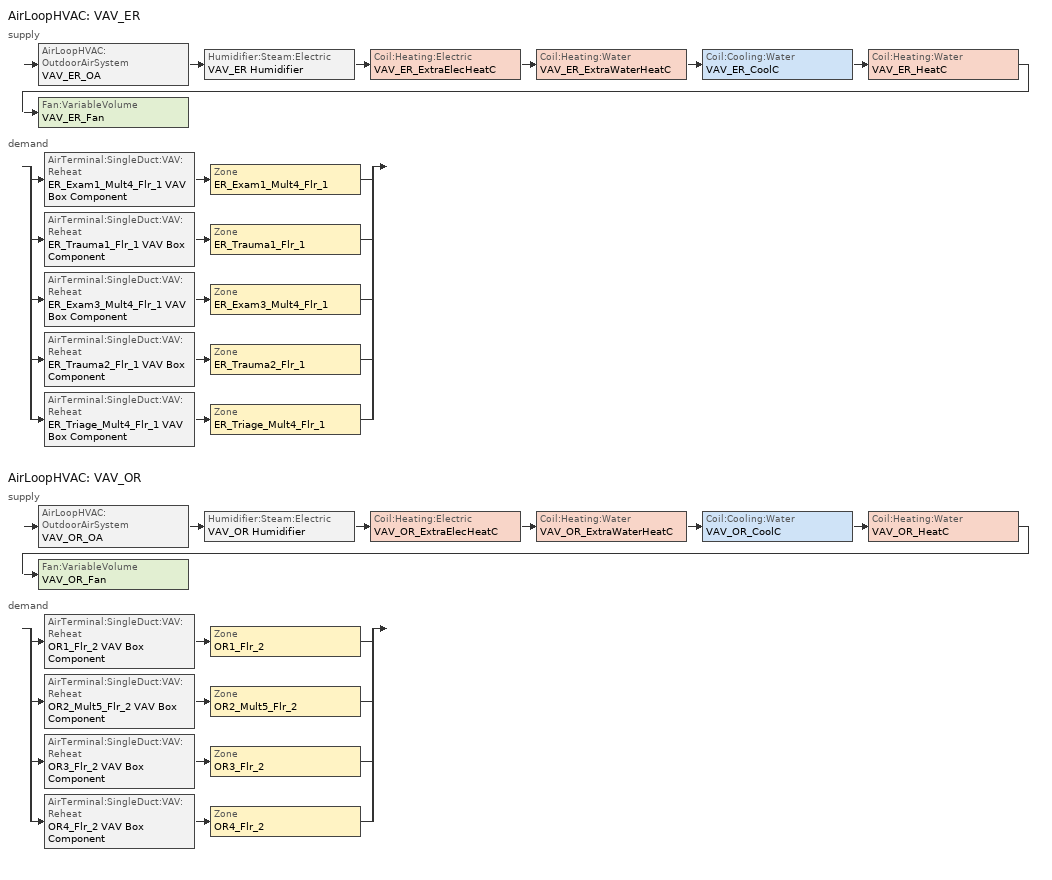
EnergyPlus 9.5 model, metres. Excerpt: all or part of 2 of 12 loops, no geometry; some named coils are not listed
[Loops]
AirLoopHVAC 'VAV_ER'
 supply: AirLoopHVAC:OutdoorAirSystem 'VAV_ER_OA' > Humidifier:Steam:Electric 'VAV_ER Humidifier' > Coil:Heating:Electric 'VAV_ER_ExtraElecHeatC' > Coil:Heating:Water 'VAV_ER_ExtraWaterHeatC' > Coil:Cooling:Water 'VAV_ER_CoolC' > Coil:Heating:Water 'VAV_ER_HeatC' > Fan:VariableVolume 'VAV_ER_Fan'
 demand: split
  | AirTerminal:SingleDuct:VAV:Reheat 'ER_Exam1_Mult4_Flr_1 VAV Box Component' > Zone 'ER_Exam1_Mult4_Flr_1'
  | AirTerminal:SingleDuct:VAV:Reheat 'ER_Trauma1_Flr_1 VAV Box Component' > Zone 'ER_Trauma1_Flr_1'
  | AirTerminal:SingleDuct:VAV:Reheat 'ER_Exam3_Mult4_Flr_1 VAV Box Component' > Zone 'ER_Exam3_Mult4_Flr_1'
  | AirTerminal:SingleDuct:VAV:Reheat 'ER_Trauma2_Flr_1 VAV Box Component' > Zone 'ER_Trauma2_Flr_1'
  | AirTerminal:SingleDuct:VAV:Reheat 'ER_Triage_Mult4_Flr_1 VAV Box Component' > Zone 'ER_Triage_Mult4_Flr_1'
AirLoopHVAC 'VAV_OR'
 supply: AirLoopHVAC:OutdoorAirSystem 'VAV_OR_OA' > Humidifier:Steam:Electric 'VAV_OR Humidifier' > Coil:Heating:Electric 'VAV_OR_ExtraElecHeatC' > Coil:Heating:Water 'VAV_OR_ExtraWaterHeatC' > Coil:Cooling:Water 'VAV_OR_CoolC' > Coil:Heating:Water 'VAV_OR_HeatC' > Fan:VariableVolume 'VAV_OR_Fan'
 demand: split
  | AirTerminal:SingleDuct:VAV:Reheat 'OR1_Flr_2 VAV Box Component' > Zone 'OR1_Flr_2'
  | AirTerminal:SingleDuct:VAV:Reheat 'OR2_Mult5_Flr_2 VAV Box Component' > Zone 'OR2_Mult5_Flr_2'
  | AirTerminal:SingleDuct:VAV:Reheat 'OR3_Flr_2 VAV Box Component' > Zone 'OR3_Flr_2'
  | AirTerminal:SingleDuct:VAV:Reheat 'OR4_Flr_2 VAV Box Component' > Zone 'OR4_Flr_2'
[Sizing:Zone] Zone Cooling Design Supply Air Temperature Input Method=SupplyAirTemperature; Zone Cooling Design Supply Air Temperature {C}=12.8; Zone Heating Design Supply Air Temperature Input Method=SupplyAirTemperature; Zone Heating Design Supply Air Temperature {C}=40; Zone Cooling Design Supply Air Humidity Ratio {kgWater/kgDryAir}=0.007; Zone Heating Design Supply Air Humidity Ratio {kgWater/kgDryAir}=0.008; Zone Heating Sizing Factor=0; Zone Cooling Sizing Factor=0; Cooling Design Air Flow Method=DesignDayWithLimit; Cooling Design Air Flow Rate {m3/s}=0; Cooling Minimum Air Flow {m3/s}=0; Cooling Minimum Air Flow Fraction=0; Heating Design Air Flow Method=DesignDay; Heating Design Air Flow Rate {m3/s}=0; Account for Dedicated Outdoor Air System=No; Dedicated Outdoor Air System Control Strategy=NeutralSupplyAir; Dedicated Outdoor Air Low Setpoint Temperature for Design {C}=autosize; Dedicated Outdoor Air High Setpoint Temperature for Design {C}=autosize
Name | Design Specification Outdoor Air Object | Cooling Minimum Air Flow per Zone Floor Area {m3/s-m2}
ER_Exam1_Mult4_Flr_1 | SZ DSOA ER_Exam1_Mult4_Flr_1 | 0.0142221
ER_Trauma1_Flr_1 | SZ DSOA ER_Trauma1_Flr_1 | 0.0142221
ER_Exam3_Mult4_Flr_1 | SZ DSOA ER_Exam3_Mult4_Flr_1 | 0.0142221
ER_Trauma2_Flr_1 | SZ DSOA ER_Trauma2_Flr_1 | 0.0142221
ER_Triage_Mult4_Flr_1 | SZ DSOA ER_Triage_Mult4_Flr_1 | 0.0142221
OR1_Flr_2 | SZ DSOA OR1_Flr_2 | 0.0177769
OR2_Mult5_Flr_2 | SZ DSOA OR2_Mult5_Flr_2 | 0.0177769
OR3_Flr_2 | SZ DSOA OR3_Flr_2 | 0.0177769
OR4_Flr_2 | SZ DSOA OR4_Flr_2 | 0.0177769
[DesignSpecification:OutdoorAir] Outdoor Air Method=Flow/Area; Outdoor Air Flow per Zone {m3/s}=0
Name | Outdoor Air Flow per Zone Floor Area {m3/s-m2}
SZ DSOA ER_Exam1_Mult4_Flr_1; SZ DSOA ER_Trauma1_Flr_1; SZ DSOA ER_Exam3_Mult4_Flr_1; SZ DSOA ER_Trauma2_Flr_1; SZ DSOA ER_Triage_Mult4_Flr_1 | 0.00237022
SZ DSOA OR1_Flr_2; SZ DSOA OR2_Mult5_Flr_2; SZ DSOA OR3_Flr_2; SZ DSOA OR4_Flr_2 | 0.00355518
[Sizing:System] Type of Load to Size On=Sensible; Design Outdoor Air Flow Rate {m3/s}=AUTOSIZE; Central Heating Maximum System Air Flow Ratio=1; Preheat Design Temperature {C}=7; Preheat Design Humidity Ratio {kgWater/kgDryAir}=0.008; Precool Design Temperature {C}=12.8; Precool Design Humidity Ratio {kgWater/kgDryAir}=0.008; Central Cooling Design Supply Air Temperature {C}=12.8; Central Heating Design Supply Air Temperature {C}=12.8; Type of Zone Sum to Use=NonCoincident; 100% Outdoor Air in Cooling=No; 100% Outdoor Air in Heating=No; Central Cooling Design Supply Air Humidity Ratio {kgWater/kgDryAir}=0.007; Central Heating Design Supply Air Humidity Ratio {kgWater/kgDryAir}=0.008; Cooling Supply Air Flow Rate Method=DesignDay; Cooling Supply Air Flow Rate {m3/s}=0; Heating Supply Air Flow Rate Method=DesignDay; Heating Supply Air Flow Rate {m3/s}=0; System Outdoor Air Method=ZoneSum; Zone Maximum Outdoor Air Fraction=1; Cooling Design Capacity Method=CoolingDesignCapacity; Cooling Design Capacity {W}=autosize; Heating Design Capacity Method=HeatingDesignCapacity; Heating Design Capacity {W}=autosize; Central Cooling Capacity Control Method=OnOff
VAV_ER; VAV_OR
[AirLoopHVAC] Design Supply Air Flow Rate {m3/s}=AUTOSIZE
VAV_ER; VAV_OR
[SetpointManager:MixedAir] Control Variable=Temperature
Name | Setpoint Node or NodeList
VAV_ER_ExtraElecHeatC Air Temp Manager | VAV_ER ExtraElecHeatC-VAV_ER_ExtraWaterHeatCNode
VAV_ER_ExtraWaterHeatC Air Temp Manager | VAV_ER ExtraWaterHeatC-VAV_ER_CoolCNode
VAV_OR_ExtraElecHeatC Air Temp Manager | VAV_OR ExtraElecHeatC-VAV_OR_ExtraWaterHeatCNode
VAV_OR_ExtraWaterHeatC Air Temp Manager | VAV_OR ExtraWaterHeatC-VAV_OR_CoolCNode
VAV_ER_CoolC SAT Manager | VAV_ER_CoolC-VAV_ER_HeatCNode
VAV_ER_OAMixed Air Temp Manager | VAV_ER_OA-VAV_ER HumidifierNode
VAV_OR_CoolC SAT Manager | VAV_OR_CoolC-VAV_OR_HeatCNode
VAV_OR_OAMixed Air Temp Manager | VAV_OR_OA-VAV_OR HumidifierNode
[SetpointManager:MultiZone:Humidity:Minimum]
Name | HVAC Air Loop | Setpoint Node or NodeList
VAV_ER Humidifier HUMRAT setpoint | VAV_ER | VAV_ER Humidifier-VAV_ER_ExtraElecHeatCNode
VAV_OR Humidifier HUMRAT setpoint | VAV_OR | VAV_OR Humidifier-VAV_OR_ExtraElecHeatCNode
[SetpointManager:MultiZone:Humidity:Maximum]
Name | HVAC Air Loop | Setpoint Node or NodeList
VAV_ER_CoolC HUMRAT setpoint | VAV_ER | VAV_ER_CoolC-VAV_ER_HeatCNode
VAV_OR_CoolC HUMRAT setpoint | VAV_OR | VAV_OR_CoolC-VAV_OR_HeatCNode
[Controller:WaterCoil] Actuator Variable=Flow; Maximum Actuated Flow {m3/s}=AUTOSIZE; Minimum Actuated Flow {m3/s}=0
Name | Control Variable | Action | Controller Convergence Tolerance {deltaC}
VAV_ER_ExtraWaterHeatC_Controller; VAV_OR_ExtraWaterHeatC_Controller; VAV_ER_HeatC_Controller; VAV_OR_HeatC_Controller | Temperature | Normal | 0.0001
VAV_ER_CoolC_Controller; VAV_OR_CoolC_Controller | TemperatureAndHumidityRatio | Reverse
[Controller:OutdoorAir] Minimum Outdoor Air Flow Rate {m3/s}=AUTOSIZE; Maximum Outdoor Air Flow Rate {m3/s}=AUTOSIZE; Economizer Control Type=NoEconomizer; Economizer Control Action Type=ModulateFlow; Lockout Type=NoLockout; Minimum Limit Type=FixedMinimum; Minimum Outdoor Air Schedule=MinOA_Sched
Name | Minimum Fraction of Outdoor Air Schedule
VAV_ER_OA_Controller | VAV_ER_OAminOAFracSchedule
VAV_OR_OA_Controller | VAV_OR_OAminOAFracSchedule
[Zone equipment]
ER_Exam1_Mult4_Flr_1: ER_Exam1_Mult4_Flr_1 VAV Box Component
ER_Trauma1_Flr_1: ER_Trauma1_Flr_1 VAV Box Component
ER_Exam3_Mult4_Flr_1: ER_Exam3_Mult4_Flr_1 VAV Box Component
ER_Trauma2_Flr_1: ER_Trauma2_Flr_1 VAV Box Component
ER_Triage_Mult4_Flr_1: ER_Triage_Mult4_Flr_1 VAV Box Component
OR1_Flr_2: OR1_Flr_2 VAV Box Component
OR2_Mult5_Flr_2: OR2_Mult5_Flr_2 VAV Box Component
OR3_Flr_2: OR3_Flr_2 VAV Box Component
OR4_Flr_2: OR4_Flr_2 VAV Box Component
[AirTerminal:SingleDuct:VAV:Reheat] Availability Schedule=ALWAYS_ON; Maximum Air Flow Rate {m3/s}=AUTOSIZE; Maximum Hot Water or Steam Flow Rate {m3/s}=AUTOSIZE; Minimum Hot Water or Steam Flow Rate {m3/s}=0; Convergence Tolerance=0.001; Damper Heating Action=ReverseWithLimits; Maximum Flow Fraction During Reheat=0.5; Maximum Reheat Air Temperature {C}=40
Name | Zone Minimum Air Flow Input Method | Constant Minimum Air Flow Fraction | Reheat Coil | Minimum Air Flow Fraction Schedule
ER_Exam1_Mult4_Flr_1 VAV Box Component | Constant | 1 | ER_Exam1_Mult4_Flr_1 VAV Box Reheat Coil
ER_Trauma1_Flr_1 VAV Box Component | Constant | 1 | ER_Trauma1_Flr_1 VAV Box Reheat Coil
ER_Exam3_Mult4_Flr_1 VAV Box Component | Constant | 1 | ER_Exam3_Mult4_Flr_1 VAV Box Reheat Coil
ER_Trauma2_Flr_1 VAV Box Component | Constant | 1 | ER_Trauma2_Flr_1 VAV Box Reheat Coil
ER_Triage_Mult4_Flr_1 VAV Box Component | Constant | 1 | ER_Triage_Mult4_Flr_1 VAV Box Reheat Coil
OR1_Flr_2 VAV Box Component | Scheduled | 0 | OR1_Flr_2 VAV Box Reheat Coil | OR_MinSA_Sched
OR2_Mult5_Flr_2 VAV Box Component | Scheduled | 0 | OR2_Mult5_Flr_2 VAV Box Reheat Coil | OR_MinSA_Sched
OR3_Flr_2 VAV Box Component | Scheduled | 0 | OR3_Flr_2 VAV Box Reheat Coil | OR_MinSA_Sched
OR4_Flr_2 VAV Box Component | Scheduled | 0 | OR4_Flr_2 VAV Box Reheat Coil | OR_MinSA_Sched
[ZoneControl:Thermostat] Control Type Schedule=Dual Zone Control Type Sched
Name | Zone or ZoneList | Control 1
ER_Exam1_Mult4_Flr_1 Thermostat | ER_Exam1_Mult4_Flr_1 | ER_Exam1_Mult4_Flr_1 DualSPSched
ER_Trauma1_Flr_1 Thermostat | ER_Trauma1_Flr_1 | ER_Trauma1_Flr_1 DualSPSched
ER_Exam3_Mult4_Flr_1 Thermostat | ER_Exam3_Mult4_Flr_1 | ER_Exam3_Mult4_Flr_1 DualSPSched
ER_Trauma2_Flr_1 Thermostat | ER_Trauma2_Flr_1 | ER_Trauma2_Flr_1 DualSPSched
ER_Triage_Mult4_Flr_1 Thermostat | ER_Triage_Mult4_Flr_1 | ER_Triage_Mult4_Flr_1 DualSPSched
OR1_Flr_2 Thermostat | OR1_Flr_2 | OR1_Flr_2 DualSPSched
OR2_Mult5_Flr_2 Thermostat | OR2_Mult5_Flr_2 | OR2_Mult5_Flr_2 DualSPSched
OR3_Flr_2 Thermostat | OR3_Flr_2 | OR3_Flr_2 DualSPSched
OR4_Flr_2 Thermostat | OR4_Flr_2 | OR4_Flr_2 DualSPSched
[ThermostatSetpoint:DualSetpoint] Heating Setpoint Temperature Schedule=HtgSetP_Sch; Cooling Setpoint Temperature Schedule=ClgSetP_Sch
ER_Exam1_Mult4_Flr_1 DualSPSched; ER_Trauma1_Flr_1 DualSPSched; ER_Exam3_Mult4_Flr_1 DualSPSched; ER_Trauma2_Flr_1 DualSPSched; ER_Triage_Mult4_Flr_1 DualSPSched; OR1_Flr_2 DualSPSched; OR2_Mult5_Flr_2 DualSPSched; OR3_Flr_2 DualSPSched; OR4_Flr_2 DualSPSched
[Coil:Cooling:Water] Availability Schedule=ALWAYS_ON; Design Water Flow Rate {m3/s}=AUTOSIZE; Design Air Flow Rate {m3/s}=AUTOSIZE; Design Inlet Water Temperature {C}=AUTOSIZE; Design Inlet Air Temperature {C}=AUTOSIZE; Design Outlet Air Temperature {C}=AUTOSIZE; Design Inlet Air Humidity Ratio {kgWater/kgDryAir}=AUTOSIZE; Design Outlet Air Humidity Ratio {kgWater/kgDryAir}=AUTOSIZE; Type of Analysis=SimpleAnalysis; Heat Exchanger Configuration=CrossFlow
VAV_ER_CoolC; VAV_OR_CoolC
[Coil:Heating:Water] Rated Inlet Water Temperature {C}=82.2; Rated Outlet Water Temperature {C}=71.1
Name | Availability Schedule | Performance Input Method | Rated Capacity {W} | Rated Inlet Air Temperature {C} | Rated Outlet Air Temperature {C} | Rated Ratio for Air and Water Convection | U-Factor Times Area Value {W/K} | Maximum Water Flow Rate {m3/s}
VAV_ER_ExtraWaterHeatC | ER_ExtraWaterHeatC_Sch | NominalCapacity | autosize | 16.6 | 32.2 | 0.5
VAV_OR_ExtraWaterHeatC | OR_ExtraWaterHeatC_Sch | NominalCapacity | autosize | 16.6 | 32.2 | 0.5
VAV_ER_HeatC; VAV_OR_HeatC | ALWAYS_ON | UFactorTimesAreaAndDesignWaterFlowRate | AUTOSIZE | 12.8 | 40 |  | AUTOSIZE | AUTOSIZE
[Coil:Heating:Electric] Efficiency=1; Nominal Capacity {W}=10000000
Name | Availability Schedule
VAV_ER_ExtraElecHeatC | ER_ExtraElecHeatC_Sch
VAV_OR_ExtraElecHeatC | OR_ExtraElecHeatC_Sch
[Humidifier:Steam:Electric] Availability Schedule=ALWAYS_ON; Rated Capacity {m3/s}=3.72E-5; Rated Power {W}=100000; Rated Fan Power {W}=0; Standby Power {W}=0
VAV_ER Humidifier; VAV_OR Humidifier
[Fan:VariableVolume] Availability Schedule=HVACOperationSchd; Pressure Rise {Pa}=1314.72; Maximum Flow Rate {m3/s}=AUTOSIZE; Motor In Airstream Fraction=1; Fan Power Coefficient 1=0.0408; Fan Power Coefficient 2=0.088; Fan Power Coefficient 3=-0.0729; Fan Power Coefficient 4=0.9437; Fan Power Coefficient 5=0
Name | Fan Total Efficiency | Fan Power Minimum Flow Rate Input Method | Fan Power Minimum Flow Fraction | Motor Efficiency | Fan Power Minimum Air Flow Rate {m3/s}
VAV_ER_Fan | 0.6045 | Fraction | 0.25 | 0.93
VAV_OR_Fan | 0.61165 | FixedFlowRate |  | 0.941 | 0
[EnergyManagementSystem:Sensor]
Name | Output:Variable or Output:Meter Index Key | Output:Variable or Output:Meter
ER_Humidifier_Status | VAV_ER Humidifier | Humidifier Water Volume Flow Rate
ER_HeatC_Status | VAV_ER_HeatC | Heating Coil Heating Rate
ER_AfterHumidifier_Temp | VAV_ER Humidifier-VAV_ER_ExtraElecHeatCNode | System Node Temperature
ER_AfterElecHeatC_Temp | VAV_ER EXTRAELECHEATC-VAV_ER_EXTRAWATERHEATCNODE | System Node Temperature
OR_Humidifier_Status | VAV_OR Humidifier | Humidifier Water Volume Flow Rate
OR_HeatC_Status | VAV_OR_HeatC | Heating Coil Heating Rate
OR_AfterHumidifier_Temp | VAV_OR Humidifier-VAV_OR_ExtraElecHeatCNode | System Node Temperature
OR_AfterElecHeatC_Temp | VAV_OR EXTRAELECHEATC-VAV_OR_EXTRAWATERHEATCNODE | System Node Temperature
[EnergyManagementSystem:Actuator] Actuated Component Type=System Node Setpoint; Actuated Component Control Type=Temperature Setpoint
Name | Actuated Component Unique
ER_ExtraElecHeatC_SP | VAV_ER EXTRAELECHEATC-VAV_ER_EXTRAWATERHEATCNODE
ER_ExtraWaterHeatC_SP | VAV_ER ExtraWaterHeatC-VAV_ER_CoolCNode
OR_ExtraElecHeatC_SP | VAV_OR EXTRAELECHEATC-VAV_OR_EXTRAWATERHEATCNODE
OR_ExtraWaterHeatC_SP | VAV_OR ExtraWaterHeatC-VAV_OR_CoolCNode
[EnergyManagementSystem:OutputVariable] Type of Data in Variable=Averaged; Update Frequency=SystemTimeStep
Name | EMS Variable
ER_ExtraElecHeatC_SP | ER_ExtraElecHeatC_SP
ER_ExtraWaterHeatC_SP | ER_ExtraWaterHeatC_SP
OR_ExtraElecHeatC_SP | OR_ExtraElecHeatC_SP
OR_ExtraWaterHeatC_SP | OR_ExtraWaterHeatC_SP
[EnergyManagementSystem:InternalVariable] Internal Data Type=Fan Maximum Mass Flow Rate
Name | Internal Data Index Key
ER_FanDesignMass | VAV_ER_Fan
OR_FanDesignMass | VAV_OR_Fan
[Schedule:Compact]
ER_ExtraElecHeatC_Sch; ER_ExtraWaterHeatC_Sch; OR_ExtraElecHeatC_Sch; OR_ExtraWaterHeatC_Sch; ALWAYS_ON; HVACOperationSchd; MinOA_Sched: Through: 12/31, For: AllDays, Until: 24:00, 1
HTGSETP_SCH: Through: 12/31, For: ALLDays, Until: 24:00, 21
CLGSETP_SCH: Through: 12/31, For: AllDays, Until: 24:00, 24
OR_MinSA_Sched: Through: 12/31, For: Weekdays, Until: 09:00, 0.2, Until: 18:00, 1, Until: 24:00, 0.2, For: SummerDesignDay, Until: 24:00, 1, For: WinterDesignDay, Until: 24:00, 0.2, For: Saturday, Until: 09:00, 0.2, Until: 17:00, 1, Until: 24:00, 0.2, For: Sunday Holidays AllOtherDays, Until: 24:00, 0.2
VAV_ER_OAminOAFracSchedule; VAV_OR_OAminOAFracSchedule: Through: 12/31, For: AllDays, Until: 24:00, 0.33
Dual Zone Control Type Sched: Through: 12/31, For: AllDays, Until: 24:00, 4
